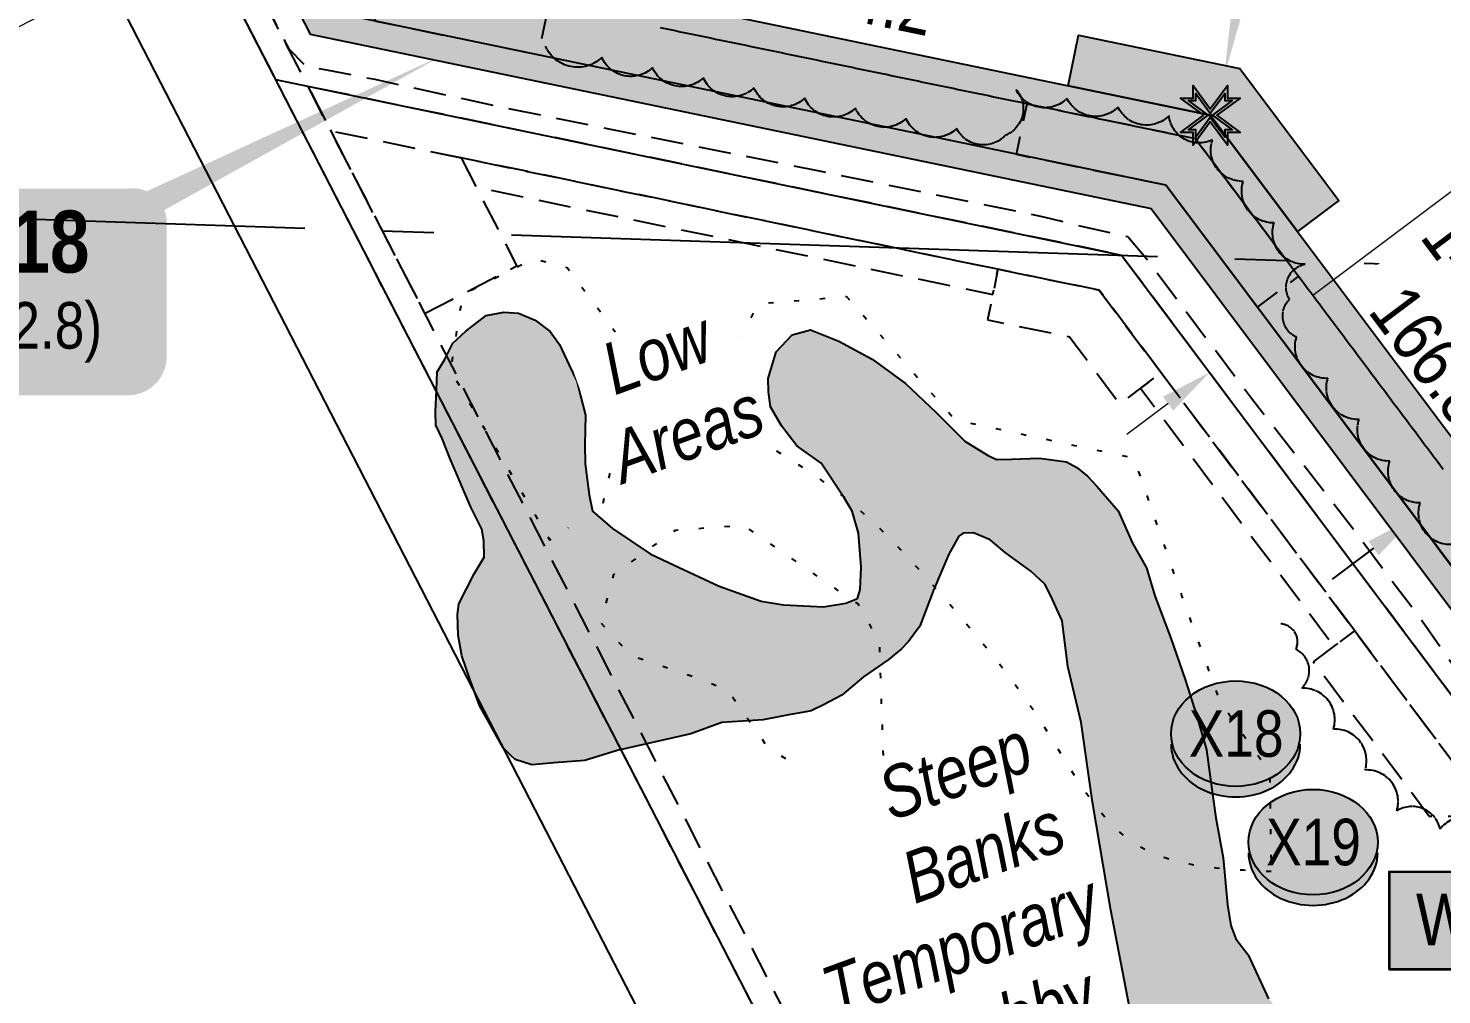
# Model space of a CAD drawing. Extents: x 347027 to 353466, y 6157949 to 6165050.
# Drawn here: x 349305.3 to 349578.7, y 6160710.9 to 6160897.9 of the extents above; entities that cross this region are included whole.
import ezdxf
from ezdxf.enums import TextEntityAlignment as Align

# ---------------------------------------------------------------- set-up
doc = ezdxf.new("R2010")
doc.units = 0
doc.header["$LTSCALE"] = 5
doc.header["$PDSIZE"] = 20
for name, pattern in [('0', [1, 1, 0]), ('foc-QUARTERLINE', [33, 25, -3, 2, -3]), ('foc-TOPO', [1, 0.2, -0.8]), ('HIDDEN2', [1.875, 1.25, -0.625]), ('PHANTOM', [25, 12.5, -2.5, 2.5, -2.5, 2.5, -2.5]), ('UG_PIPE', [1.875, 1.25, -0.625])]:
    doc.linetypes.add(name, pattern=pattern)
doc.layers.get('Defpoints').update_dxf_attribs({"color": 9})
for name, color, linetype in [('AS-PIPE-UG', 44, 'UG_PIPE'), ('C-RW', 13, 'Continuous'), ('F-RW', 190, 'Continuous'), ('L-BD', 7, 'Continuous'), ('L-MON', 1, 'Continuous'), ('L-QSEC', 8, 'foc-QUARTERLINE'), ('P-CROSSINGS', 250, 'Continuous'), ('P-PROPOSED', 10, 'Continuous'), ('P-PROPOSED-H', 21, 'Continuous'), ('P-TEMP-BLOCKS', 250, 'Continuous'), ('P-TEMP-H', 41, 'Continuous'), ('P-TEMP_WORKSPACE', 46, 'Continuous'), ('P-TXT', 4, 'Continuous'), ('P-WORKAREA', 113, 'Continuous'), ('P-WORKAREA-H', 111, 'Continuous'), ('T-BUSH', 110, '0'), ('T-EXISTING TFA', 220, 'HIDDEN2'), ('T-LOW-AREA', 48, 'foc-TOPO'), ('WETLAND', 143, 'Continuous'), ('WETLAND - SWAMP - H', 8, 'PHANTOM'), ('WETLAND-T', 146, 'Continuous')]:
    doc.layers.add(name, color=color, linetype=linetype)
for name, color, linetype, lineweight in [('C-RW-T', 13, 'Continuous', 9), ('F-RW-T', 190, 'Continuous', 9), ('T-TEXT', 48, 'Continuous', 18)]:
    doc.layers.add(name, color=color, linetype=linetype, lineweight=lineweight)
doc.styles.add('80', font='ARIALN.TTF', dxfattribs={"height": 10})
doc.styles.add('80CG', font='ARIALN.TTF', dxfattribs={"height": 10})
doc.styles.add('80L', font='ARIALN.TTF', dxfattribs={"height": 10})
doc.styles.add('BOLD', font='ARIALNB.TTF')
doc.styles.add('Crossing', font='ARIALN.TTF', dxfattribs={"height": 10})
doc.dimstyles.new('Compass 5 000', dxfattribs={"dimscale": 5, "dimtxt": 9, "dimasz": 2, "dimexe": 0.2, "dimexo": 0.0625, "dimgap": 0.5, "dimtad": 0, "dimtih": 1, "dimtoh": 1, "dimzin": 0, "dimdsep": 46, "dimtxsty": '80CG', "dimcen": 0.1, "dimse1": 1, "dimse2": 1, "dimclrd": 256, "dimclrt": 256, "dimaunit": 1, "dimadec": 4, "dimazin": 0, "dimtfac": 0.06, "dimtofl": 0, "dimtmove": 0, "dimatfit": 1, "dimfxl": 0.2, "dimtolj": 1, "dimtzin": 0, "dimlwd": -1, "dimarcsym": 0})

# ---------------------------------------------------------------- blocks, each defined once
blk = doc.blocks.new('*D124')
at = {"layer": 'C-RW-T', "transparency": 16777216}
for p, q in [((349553.77, 6160846.24), (349617.85, 6160894.3)), ((349617.85, 6160894.3), (349627.85, 6160894.3)), ((349525.78, 6160825.25), (349517.78, 6160819.25))]:
    blk.add_line(p, q, dxfattribs=at)
for points in [[(349552.77, 6160847.58), (349554.77, 6160844.91), (349545.77, 6160840.24)], [(349524.78, 6160826.58), (349526.78, 6160823.91), (349533.78, 6160831.25)]]:
    blk.add_solid(points, dxfattribs=at)
at = {"layer": 'Defpoints', "color": 0, "transparency": 16777216}
for p in [(349545.77, 6160840.24), (349554.44, 6160828.7), (349542.44, 6160819.7)]:
    blk.add_point(p, dxfattribs=at)
at = {"layer": 'C-RW-T', "transparency": 16777216, "insert": (349666.94, 6160894.3), "char_height": 10, "attachment_point": 5, "style": '80CG', "bg_fill": 3, "box_fill_scale": 1.1, "bg_fill_color": 256, "bg_fill_true_color": 13158600, "bg_fill_transparency": 0}
blk.add_mtext('\\A1;CSV\\P15.00 P/L R/W\\PPLA 231119', dxfattribs=at)
blk = doc.blocks.new('*D84')
at = {"layer": 'Defpoints', "color": 0, "transparency": 16777216}
for p in [(349334.01, 6160924.99), (349316.24, 6160915.83), (349338.53, 6160916.22)]:
    blk.add_point(p, dxfattribs=at)
at = {"layer": 'F-RW-T', "transparency": 16777216}
for p, q in [((349347.42, 6160920.8), (349356.31, 6160925.38)), ((349311.87, 6160902.48), (349295.63, 6160894.11)), ((349295.63, 6160894.11), (349285.63, 6160894.11))]:
    blk.add_line(p, q, dxfattribs=at)
for points in [[(349346.66, 6160922.28), (349348.19, 6160919.31), (349338.53, 6160916.22)], [(349311.11, 6160903.96), (349312.63, 6160901), (349320.76, 6160907.06)]]:
    blk.add_solid(points, dxfattribs=at)
at = {"layer": 'F-RW-T', "transparency": 16777216, "insert": (349246.09, 6160894.11), "char_height": 10, "attachment_point": 5, "style": '80CG'}
blk.add_mtext('\\A1;Pembina\\P20.00 P/L R/W\\PPLA 200680', dxfattribs=at)
blk = doc.blocks.new('TEMP')
h = blk.add_hatch(color=255)
h.dxf.hatch_style = 1
h.paths.add_polyline_path([(-1.152, -0.666), (-0.666, -0.666), (-0.666, -1.152), (0, -0.251), (0.666, -1.152), (0.666, -0.666), (1.152, -0.666), (0.251, 0), (1.152, 0.666), (0.666, 0.666), (0.666, 1.152), (0, 0.251), (-0.666, 1.152), (-0.666, 0.666), (-1.152, 0.666), (-0.251, 0)])
h = blk.add_hatch(color=1)
h.dxf.hatch_style = 1
h.paths.add_polyline_path([(-0.061, 0), (0.566, -0.849), (0.566, -0.357), (0, 0.061), (-0.849, -0.566), (-0.357, -0.566), (0.061, 0), (-0.566, 0.849), (-0.566, 0.357), (0, -0.061), (0.849, 0.566), (0.357, 0.566)])
at = {"color": 1}
for p, q in [((-0.083, 0), (0.083, 0)), ((0, 0.083), (0, -0.083))]:
    blk.add_line(p, q, dxfattribs=at)
at = {"color": 255, "flags": 128}
blk.add_lwpolyline([(-0.251, 0), (-1.152, 0.666), (-0.666, 0.666), (-0.666, 1.152), (0, 0.251), (0.666, 1.152), (0.666, 0.666), (1.152, 0.666), (0.251, 0), (1.152, -0.666), (0.666, -0.666), (0.666, -1.152), (0, -0.251), (-0.666, -1.152), (-0.666, -0.666), (-1.152, -0.666)], close=True, dxfattribs=at)
at = {"color": 1, "flags": 128}
blk.add_lwpolyline([(-0.083, 0), (-0.849, 0.566), (-0.566, 0.566), (-0.566, 0.849), (0, 0.083), (0.566, 0.849), (0.566, 0.566), (0.849, 0.566), (0.083, 0), (0.849, -0.566), (0.566, -0.566), (0.566, -0.849), (0, -0.083), (-0.566, -0.849), (-0.566, -0.566), (-0.849, -0.566)], close=True, dxfattribs=at)
blk = doc.blocks.new('*U181')
h = blk.add_hatch(color=191)
edge = h.paths.add_edge_path()
edge.add_line((-24, -20), (24, -20))
edge.add_arc((24, -14), 6, 270, 360)
edge.add_line((30, -14), (30, 12.5))
edge.add_arc((24, 12.5), 6, 0, 90)
edge.add_line((24, 18.5), (-24, 18.5))
edge.add_arc((-24, 12.5), 6, 90, 180)
edge.add_line((-30, 12.5), (-30, -14))
edge.add_arc((-24, -14), 6, 180, 270)
at = {"color": 250, "flags": 128}
blk.add_lwpolyline([(-24, -20, 3, 3, 0), (24, -20, 3, 3, 0.414214), (30, -14, 3, 3, 0), (30, 12.5, 3, 0, 0.414214), (24, 18.5, 0, 0, 0), (-24, 18.5, 0, 0, 0.414214), (-30, 12.5, 0, 0, 0), (-30, -14, 0, 3, 0.414214)], format="xyseb", close=True, dxfattribs=at)
at = {"flags": 128}
blk.add_lwpolyline([(-8.66, -44.24, 0, 7.5, 0), (0, 0, 0, 0, 0)], format="xyseb", dxfattribs=at)
at = {"color": 250}
for tag, p, height, style in [('TEMP_AREA_W1_001', (-9.21, 2.24), 12, 'BOLD'), ('ENTER_TEXT_001', (-30.66, -12.47), 9, '80')]:
    blk.add_attdef(tag, p, '', height=height, dxfattribs=dict(at, style=style))
blk = doc.blocks.new('*U206')
h = blk.add_hatch(color=111)
edge = h.paths.add_edge_path()
edge.add_line((-26.5, -20), (26.5, -20))
edge.add_arc((26.5, -14), 6, 270, 360)
edge.add_line((32.5, -14), (32.5, 12.5))
edge.add_arc((26.5, 12.5), 6, 0, 90)
edge.add_line((26.5, 18.5), (-26.5, 18.5))
edge.add_arc((-26.5, 12.5), 6, 90, 180)
edge.add_line((-32.5, 12.5), (-32.5, -14))
edge.add_arc((-26.5, -14), 6, 180, 270)
at = {"flags": 128}
blk.add_lwpolyline([(87.64, 44.41, 0, 7.5, 0), (0, 0, 0, 0, 0)], format="xyseb", dxfattribs=at)
at = {"color": 250, "flags": 128}
blk.add_lwpolyline([(-26.5, -20, 3, 3, 0), (26.5, -20, 3, 3, 0.414214), (32.5, -14, 3, 3, 0), (32.5, 12.5, 3, 0, 0.414214), (26.5, 18.5, 0, 0, 0), (-26.5, 18.5, 0, 0, 0.414214), (-32.5, 12.5, 0, 0, 0), (-32.5, -14, 0, 3, 0.414214)], format="xyseb", close=True, dxfattribs=at)
at = {"color": 250}
for tag, p, height, style in [('TEMP_AREA_W1_001', (-9.21, 2.24), 12, 'BOLD'), ('ENTER_TEXT_001', (-30.66, -12.47), 9, '80')]:
    blk.add_attdef(tag, p, '', height=height, dxfattribs=dict(at, style=style))
blk = doc.blocks.new('Temporary Area')
h = blk.add_hatch(color=191)
h.dxf.hatch_style = 1
h.paths.add_polyline_path([(-16.83, -9.44), (16.33, -9.44), (16.33, 9.05), (-16.83, 9.05)])
at = {"color": 250}
for points in [[(-17.03, -9.64), (16.53, -9.64), (16.53, 9.25), (-17.03, 9.25)], [(-16.93, -9.54), (16.43, -9.54), (16.43, 9.15), (-16.93, 9.15)]]:
    blk.add_lwpolyline(points, close=True, dxfattribs=at)
at = {"color": 250, "style": '80L'}
blk.add_attdef('TEMPORARY', text='', height=9, dxfattribs=at).set_placement((0, -0.15), align=Align.MIDDLE_CENTER)
blk = doc.blocks.new('xing2')
h = blk.add_hatch(color=50)
h.dxf.hatch_style = 1
edge = h.paths.add_edge_path()
edge.add_ellipse((0, 0), major_axis=(-12.5, 0), ratio=0.816297, start_angle=0, end_angle=360)
h = blk.add_hatch(color=250)
h.dxf.hatch_style = 1
edge = h.paths.add_edge_path()
edge.add_ellipse((0, -2.05), major_axis=(-12.5, 0), ratio=0.816297, start_angle=0, end_angle=180)
edge.add_line((12.5, -2.05), (12.5, 0))
edge.add_ellipse((0, 0), major_axis=(-12.5, 0), ratio=0.816297, start_angle=0, end_angle=180, ccw=False)
edge.add_line((-12.5, 0), (-12.5, -2.05))
at = {"color": 250}
blk.add_ellipse((0, 0), major_axis=(-12.5, 0), ratio=0.816297, dxfattribs=at)
blk.add_ellipse((0, -2.05), major_axis=(-12.5, 0), ratio=0.816297, start_param=0, end_param=3.141593, dxfattribs=at)
at = {"color": 250, "style": 'Crossing'}
blk.add_attdef('CROSSING', text='', height=9, dxfattribs=at).set_placement((0.09, 0.02), align=Align.MIDDLE_CENTER)
at = {"color": 250, "style": 'Crossing', "flags": 1}
for tag, p in [('OWNER', (0.09, -12.49)), ('DESCRIPTION', (0.09, -25.77)), ('LOCATION', (0.09, -39.3)), ('DWG_REF', (0.09, -52.84))]:
    blk.add_attdef(tag, text='', height=9, dxfattribs=at).set_placement(p, align=Align.MIDDLE_CENTER)
blk = doc.blocks.new('*D239')
at = {"layer": 'Defpoints', "color": 0, "transparency": 16777216}
for p in [(349585.49, 6160812.23), (349590.32, 6160805.79), (349578.34, 6160796.82)]:
    blk.add_point(p, dxfattribs=at)
at = {"layer": 'P-TXT', "transparency": 16777216}
for p, q in [((349593.49, 6160818.23), (349601.49, 6160824.22)), ((349601.49, 6160824.22), (349611.49, 6160824.22)), ((349565.51, 6160797.26), (349557.51, 6160791.27))]:
    blk.add_line(p, q, dxfattribs=at)
for points in [[(349592.49, 6160819.56), (349594.49, 6160816.89), (349585.49, 6160812.23)], [(349564.51, 6160798.6), (349566.51, 6160795.93), (349573.52, 6160803.26)]]:
    blk.add_solid(points, dxfattribs=at)
at = {"layer": 'P-TXT', "transparency": 16777216, "insert": (349624.25, 6160824.22), "char_height": 10, "attachment_point": 5, "style": '80CG'}
blk.add_mtext('\\A1;15.0', dxfattribs=at)

msp = doc.modelspace()

# ---------------------------------------------------------------- hatches: boundary and pattern name
at = {"layer": 'P-PROPOSED-H'}
h = msp.add_hatch(color=256, dxfattribs=at)
h.dxf.hatch_style = 1
h.paths.add_polyline_path([(349071.588, 6164537.694), (349086.575, 6164537.171), (349067.314, 6163985.307), (349085.005, 6163919), (349074.357, 6163607.538), (349069.582, 6163389.634), (349063.657, 6163274.078), (349041.711, 6163211.971), (349031.091, 6162819.545), (349019.053, 6162769.819), (349000.85, 6162239.091), (348984.963, 6162181.488), (349042.785, 6162018.632), (349032.946, 6161574.903), (349373.228, 6160914.377), (349533.941, 6160881.02), (349622.67, 6160762.612), (349747.609, 6160761.905), (349747.777, 6160766.903), (350146.773, 6160764.643), (350196.848, 6160654.939), (350246.79, 6160654.571), (350406.69, 6160304.187), (350602.109, 6159876.003), (350612.691, 6159864.849), (350870.169, 6159300.714), (351063.137, 6158877.92), (351095.812, 6158809.66), (351136.641, 6158724.366), (351202.148, 6158592.506), (351209.757, 6158577.19), (351214.263, 6158567.999), (351285.68, 6158421.816), (351300.183, 6158379.243), (351284.161, 6158379.77), (351271.791, 6158416.084), (351212.911, 6158501.531), (351199.18, 6158531.605), (351197.229, 6158568.702), (351081.021, 6158802.618), (350856.526, 6159294.487), (350600.089, 6159856.344), (350589.506, 6159867.498), (350393.255, 6160298.066), (350237.261, 6160639.645), (350187.153, 6160640.014), (350137.389, 6160749.7), (349762.275, 6160751.824), (349762.107, 6160746.826), (349615.136, 6160747.659), (349525.341, 6160867.49), (349363.174, 6160901.148), (349017.87, 6161571.424), (349027.731, 6162016.21), (348969.25, 6162180.921), (348985.923, 6162241.373), (349004.119, 6162771.861), (349016.143, 6162821.534), (349026.784, 6163214.739), (349048.792, 6163277.021), (349054.595, 6163390.182), (349059.366, 6163607.958), (349069.942, 6163917.287), (349052.25, 6163983.598), (349071.588, 6164537.694), (349086.575, 6164537.171)])
at = {"layer": 'P-TEMP-H'}
h = msp.add_hatch(color=256, dxfattribs=at)
h.dxf.hatch_style = 1
h.paths.add_polyline_path([(349550.79, 6160858.538), (349533.941, 6160881.02), (349506.422, 6160886.732), (349508.453, 6160896.521), (349539.674, 6160890.041), (349558.79, 6160864.533)])
at = {"layer": 'P-WORKAREA-H'}
h = msp.add_hatch(color=256, dxfattribs=at)
h.dxf.hatch_style = 1
h.paths.add_polyline_path([(349292.223, 6161027.958), (349359.823, 6160896.738), (349522.471, 6160862.98), (349597.577, 6160762.754), (349603.85, 6160762.719), (349525.337, 6160867.49), (349363.174, 6160901.148), (349296.259, 6161031.039)])
at = {"layer": 'WETLAND - SWAMP - H', "transparency": 33554483}
h = msp.add_hatch(color=256, dxfattribs=at)
h.dxf.hatch_style = 1
h.paths.add_polyline_path([(349456.605, 6160839.486), (349462.116, 6160837.35), (349468.527, 6160833.807), (349474.972, 6160829.117), (349480.869, 6160823.551), (349486.479, 6160817.977), (349490.86, 6160815.235), (349492.604, 6160814.425), (349495.469, 6160814.508), (349500.914, 6160814.665), (349506.097, 6160813.954), (349508.136, 6160812.865), (349510.191, 6160811.204), (349511.969, 6160809.247), (349516.121, 6160804.492), (349518.882, 6160798.262), (349521.601, 6160793.464), (349523.191, 6160788.061), (349526.296, 6160779.833), (349529.107, 6160771.884), (349531.319, 6160764.778), (349533.229, 6160758.237), (349533.967, 6160752.522), (349535.041, 6160745.096), (349536.411, 6160737.392), (349537.248, 6160728.239), (349537.937, 6160724.243), (349538.871, 6160721.689), (349541.254, 6160718.603), (349545.228, 6160710.114), (349547.308, 6160707.592), (349555.579, 6160699.227), (349562.967, 6160691.696), (349565.628, 6160688.905), (349566.546, 6160686.924), (349566.571, 6160686.064), (349566.35, 6160683.763), (349565.548, 6160681.733), (349564.206, 6160678.539), (349561.759, 6160673.88), (349560.081, 6160672.398), (349558.092, 6160671.767), (349556.103, 6160671.136), (349551.485, 6160672.15), (349545.122, 6160673.974), (349540.193, 6160675.839), (349536.975, 6160678.041), (349534.608, 6160680.554), (349528.138, 6160686.103), (349523.961, 6160691.719), (349522.134, 6160695.395), (349519.677, 6160701.06), (349518.652, 6160706.766), (349514.61, 6160727.586), (349511.149, 6160748.136), (349508.984, 6160763.56), (349506.377, 6160774.383), (349505.262, 6160783.242), (349503.115, 6160788.056), (349501.903, 6160790.315), (349499.25, 6160792.82), (349494.271, 6160796.405), (349491.331, 6160798.901), (349488.137, 6160800.243), (349486.131, 6160800.185), (349485.288, 6160799.587), (349483.381, 6160796.091), (349480.427, 6160789.122), (349477.76, 6160782.162), (349475.55, 6160779.231), (349474.159, 6160777.757), (349471.638, 6160775.676), (349466.857, 6160772.384), (349462.658, 6160768.821), (349459.268, 6160767.002), (349456.722, 6160765.782), (349455.011, 6160765.446), (349452.727, 6160765.093), (349447.451, 6160764.081), (349439.435, 6160763.563), (349433.475, 6160761.383), (349419.23, 6160758.104), (349412.975, 6160756.203), (349406.966, 6160755.743), (349402.675, 6160755.333), (349399.49, 6160756.388), (349398.606, 6160757.223), (349397.132, 6160758.614), (349392.594, 6160766.801), (349390.725, 6160771.909), (349389.16, 6160776.453), (349388.472, 6160780.448), (349388.356, 6160784.46), (349388.585, 6160786.474), (349391.572, 6160792.296), (349393.487, 6160795.506), (349393.396, 6160798.659), (349393.043, 6160800.943), (349390.913, 6160805.183), (349386.915, 6160814.532), (349385.367, 6160818.503), (349384.146, 6160821.049), (349384.072, 6160823.628), (349384.235, 6160827.935), (349384.422, 6160831.382), (349385.789, 6160833.716), (349387.417, 6160836.917), (349389.93, 6160839.284), (349393.859, 6160842.265), (349397.281, 6160842.938), (349400.155, 6160842.734), (349403.349, 6160841.392), (349406.281, 6160839.182), (349408.074, 6160836.652), (349409.909, 6160832.69), (349411.433, 6160829.579), (349412.089, 6160826.73), (349413.056, 6160823.03), (349412.935, 6160817.29), (349413.042, 6160813.565), (349413.789, 6160807.564), (349414.453, 6160804.428), (349418.277, 6160801.097), (349425.59, 6160796.145), (349430.241, 6160793.985), (349438.962, 6160789.934), (349447.076, 6160787.014), (349451.399, 6160786.278), (349459.153, 6160785.928), (349463.435, 6160786.625), (349465.703, 6160787.551), (349466.226, 6160789.287), (349466.389, 6160793.593), (349465.912, 6160800.176), (349464.642, 6160804.441), (349463.135, 6160806.979), (349458.638, 6160813.732), (349453.954, 6160817.039), (349450.973, 6160820.968), (349448.859, 6160824.636), (349448.49, 6160827.493), (349448.416, 6160830.072), (349449.986, 6160835.28), (349453.048, 6160838.523)])

# ---------------------------------------------------------------- linework, layer by layer
at = {"layer": 'AS-PIPE-UG', "flags": 128}
msp.add_lwpolyline([(350606.233, 6159822.139), (350581.856, 6159876.103), (350566.294, 6159911.063), (350525.485, 6160000.319), (350489.242, 6160081.675), (350451.621, 6160162.819), (350393.162, 6160290.907), (350342.291, 6160403.923), (350307.912, 6160478.514), (350271.854, 6160556.687), (350225.734, 6160657.228), (350183.694, 6160750.235), (350178.989, 6160760.653), (350176.652, 6160765.131), (350174.165, 6160767.084), (350169.149, 6160767.253), (350159.026, 6160766.921), (350131.252, 6160766.156), (350038.434, 6160766.884), (349962.199, 6160767.153), (349911.572, 6160767.319), (349821.111, 6160768.301), (349768.205, 6160768.17), (349704.173, 6160766.324), (349645.277, 6160766.557), (349615.536, 6160766.894), (349602.678, 6160766.995), (349595.354, 6160767.123), (349591.057, 6160767.235), (349585.535, 6160768.048), (349582.122, 6160772.777), (349574.905, 6160783.175), (349560.098, 6160802.908), (349541.923, 6160826.232), (349527.078, 6160845.883), (349522.007, 6160852.699), (349517.984, 6160857.478), (349509.628, 6160859.383), (349501.753, 6160861.328), (349458.035, 6160870.269), (349397.689, 6160882.358), (349372.382, 6160887.911), (349363.03, 6160889.734), (349359.052, 6160890.461), (349355.841, 6160893.738), (349350.972, 6160902.952), (349326.169, 6160951.045), (349297.167, 6161008.625), (349263.323, 6161077.612), (349237.273, 6161132.678), (349206.647, 6161191.52), (349124.944, 6161351.368), (349033.772, 6161527.891), (349019.97, 6161555.459), (349012.16, 6161570.787), (349010.934, 6161579.501), (349012.873, 6161640.399), (349016.169, 6161754.347), (349018.203, 6161852.355), (349019.66, 6161927.098), (349021.134, 6162005.991), (349020.773, 6162015.835), (349016.857, 6162029.396), (348976.215, 6162143.455), (348970.748, 6162158.469), (348968.334, 6162166.274), (348964.911, 6162175.797), (348964.201, 6162182.671), (348966.936, 6162196.511), (348979.042, 6162236.427), (348979.873, 6162248.389), (348980.402, 6162266.585), (348981.091, 6162296.204), (348982.412, 6162332.921), (348996.658, 6162748.658), (348994.563, 6162773.577), (348996.214, 6162780.969), (348998.701, 6162789.867), (349000.157, 6162796.317), (349009.301, 6162832.048), (349010.858, 6162838.707), (349012.97, 6162849.73), (349016.052, 6162901.998), (349018.784, 6163063.771), (349022.035, 6163145.951), (349025.679, 6163219.387), (349026.925, 6163230.185), (349029.068, 6163235.561), (349033.709, 6163247.646), (349038.683, 6163261.26), (349043.091, 6163274.224), (349044.189, 6163284.381), (349045.101, 6163310.608), (349048.614, 6163392.995), (349052.321, 6163534.578), (349055.417, 6163647.465), (349059.034, 6163750.988), (349061.617, 6163816.331), (349060.481, 6163826.642), (349058.231, 6163843.244), (349056.507, 6163864.63), (349059.206, 6163928.427), (349055.245, 6163953.174), (349047.717, 6163973.031), (349047.366, 6163984.451), (349047.801, 6164003.503), (349048.981, 6164029.197), (349049.861, 6164060.916), (349053.619, 6164118.51), (349056.581, 6164219.829), (349059.451, 6164307.086), (349063.279, 6164397.644), (349064.376, 6164460.371), (349063.394, 6164486.11)], dxfattribs=at)
at = {"layer": 'C-RW', "flags": 128}
for points in [[(348989.183, 6162773.904), (348970.996, 6162243.655), (348953.538, 6162180.355), (349012.678, 6162013.788), (349002.792, 6161567.945), (349353.12, 6160887.919), (349516.744, 6160853.958), (349585.092, 6160762.825), (349747.609, 6160761.905), (349747.777, 6160766.903), (350163.319, 6160764.55)], [(350175.686, 6160774.477), (349592.622, 6160777.779), (349525.341, 6160867.49), (349363.174, 6160901.148), (349017.87, 6161571.424), (349027.731, 6162016.21), (348969.25, 6162180.921), (348985.923, 6162241.373), (349004.119, 6162771.861)]]:
    msp.add_lwpolyline(points, dxfattribs=at)
at = {"layer": 'F-RW'}
for points in [[(349089.721, 6161399.182), (349270.394, 6161048.471), (349274.84, 6161039.844), (349277.36, 6161034.952), (349284.144, 6161021.784), (349368.087, 6160858.858), (349449.294, 6160701.235), (349690.769, 6160309.407), (349717.773, 6160265.591), (349710.525, 6160042.399), (349709.058, 6159997.205), (349707.263, 6159957.507)], [(349687.26, 6159957.787), (349689.078, 6159997.995), (349690.541, 6160043.061), (349697.591, 6160260.218), (349689.537, 6160273.286), (349431.873, 6160691.39), (349345.205, 6160859.615), (349268.002, 6161009.46), (349261.219, 6161022.626), (349258.697, 6161027.52), (349254.254, 6161036.145), (349075.734, 6161382.671)]]:
    msp.add_lwpolyline(points, dxfattribs=at)
at = {"layer": 'L-QSEC'}
msp.add_line((348904.034, 6160874.23), (350514.213, 6160820.957), dxfattribs=at)
at = {"layer": 'P-PROPOSED', "flags": 128}
for points in [[(350137.389, 6160749.7), (349762.275, 6160751.824), (349762.107, 6160746.826), (349615.136, 6160747.659), (349525.341, 6160867.49), (349363.174, 6160901.148), (349017.87, 6161571.424), (349027.731, 6162016.21), (348969.25, 6162180.921), (348985.923, 6162241.373), (349004.119, 6162771.861)], [(349019.053, 6162769.819), (349000.85, 6162239.091), (348984.963, 6162181.488), (349042.785, 6162018.632), (349032.946, 6161574.903), (349373.228, 6160914.377), (349533.941, 6160881.02), (349622.67, 6160762.612), (349747.609, 6160761.905), (349747.777, 6160766.903), (350146.773, 6160764.643)]]:
    msp.add_lwpolyline(points, dxfattribs=at)
at = {"layer": 'P-TEMP_WORKSPACE', "flags": 128}
msp.add_lwpolyline([(349550.79, 6160858.538), (349533.941, 6160881.02), (349506.422, 6160886.732), (349508.453, 6160896.521), (349539.674, 6160890.041), (349558.79, 6160864.533)], close=True, dxfattribs=at)
at = {"layer": 'P-WORKAREA', "flags": 128}
msp.add_lwpolyline([(349292.223, 6161027.958), (349359.823, 6160896.738), (349522.471, 6160862.98), (349597.577, 6160762.754), (349603.85, 6160762.719), (349525.337, 6160867.49), (349363.174, 6160901.148), (349296.259, 6161031.039)], close=True, dxfattribs=at)
at = {"layer": 'T-BUSH', "flags": 128}
for points in [[(349632.561, 6160780.499, -0.5205671), (349622.562, 6160780.386, -0.5205671), (349617.734, 6160785.806, -0.5205671), (349613.042, 6160791.173, -0.5205671), (349603.057, 6160790.62, -0.5205671), (349595.39, 6160795.082, -0.5205671), (349589.144, 6160802.143, -0.5205671), (349580.458, 6160797.965, -0.5205671), (349574.554, 6160806.035, -0.5205671), (349568.649, 6160814.106, -0.5205671), (349562.74, 6160822.173, -0.5205671), (349556.682, 6160830.129, -0.5205671), (349550.623, 6160838.085, -0.5205671), (349549.237, 6160845.419, -0.5205671), (349552.262, 6160852.193, -0.5205671), (349546.292, 6160860.215, -0.5205671), (349540.323, 6160868.238, -0.5205671), (349534.353, 6160876.261, -0.5205671), (349525.952, 6160880.926, -0.5205671), (349516.095, 6160882.61, -0.5205671), (349506.238, 6160884.295, -0.5205671), (349496.381, 6160885.979, -0.5205671), (349494.24, 6160877.115, -0.5205671), (349484.89, 6160878.44, -0.5205671), (349475.085, 6160880.405, -0.5205671), (349465.28, 6160882.371, -0.5205671), (349455.475, 6160884.336, -0.5205671), (349445.67, 6160886.302, -0.5205671), (349435.865, 6160888.267, -0.5205671), (349426.06, 6160890.232, -0.5205671), (349416.255, 6160892.198, -0.5205671), (349405.343, 6160894.385, -0.5205671)], [(349718.784, 6160712.232, 0.5205671), (349719.1, 6160722.227, 0.5205671), (349716.939, 6160729.846, 0.5205671), (349706.94, 6160729.949, 0.5205671), (349696.94, 6160730.051, 0.5205671), (349686.941, 6160730.154, 0.5205671), (349677.135, 6160730.442, 0.5205671), (349677.464, 6160740.436, 0.5205671), (349677.794, 6160750.431, 0.5205671), (349669.804, 6160752.184, 0.5205671), (349659.806, 6160751.95, 0.5205671), (349649.809, 6160751.715, 0.5205671), (349639.812, 6160751.481, 0.5205671), (349629.815, 6160751.246, 0.5205671), (349619.817, 6160751.012, 0.5205671), (349614.187, 6160746.01, 0.5205671), (349608.363, 6160741.581, 0.5205671), (349598.373, 6160742.023, 0.5205671), (349588.383, 6160742.465, 0.5205671), (349578.392, 6160742.906, 0.5205671), (349570.009, 6160746.451, 0.5205671), (349563.883, 6160754.355, 0.5205671), (349557.757, 6160762.259, 0.5205671), (349551.631, 6160770.163, 0.5205671), (349550.502, 6160777.719, 0.5205671), (349547.57, 6160782.639, 0.5205671)]]:
    msp.add_lwpolyline(points, format="xyb", dxfattribs=at)
at = {"layer": 'T-EXISTING TFA', "flags": 128}
for points in [[(349717.773, 6160265.591), (349718.067, 6160274.642), (349453.65, 6160703.694), (349288.178, 6161024.869), (349284.144, 6161021.784), (349449.294, 6160701.235)], [(349372.619, 6160899.187), (349360.867, 6160921.999), (349407.98, 6160912.334), (349403.944, 6160892.686)], [(349723.404, 6160754.544), (349723.656, 6160762.04), (349585.092, 6160762.825), (349516.744, 6160853.958), (349359.408, 6160886.613), (349363.826, 6160878.038), (349512.445, 6160847.192), (349581.327, 6160755.348)], [(349543.022, 6160843.913), (349525.341, 6160867.49), (349496.473, 6160873.42), (349498.485, 6160883.213), (349531.065, 6160876.52), (349551.02, 6160849.912)], [(349389.016, 6160872.81), (349399.833, 6160851.809), (349382.057, 6160842.653), (349363.826, 6160878.038)], [(349389.016, 6160872.81), (349391.956, 6160867.103), (349491.862, 6160846.359), (349492.859, 6160851.216)], [(349524.442, 6160831.196), (349512.445, 6160847.192), (349492.859, 6160851.216), (349490.848, 6160841.422), (349506.721, 6160838.162), (349516.444, 6160825.198)], [(349561.885, 6160781.271), (349524.442, 6160831.196), (349520.443, 6160828.197), (349557.886, 6160778.272)], [(349613.73, 6160755.165), (349613.674, 6160745.167), (349576.307, 6160745.379), (349553.887, 6160775.273), (349561.885, 6160781.271), (349581.327, 6160755.348)]]:
    msp.add_lwpolyline(points, close=True, dxfattribs=at)
at = {"layer": 'T-LOW-AREA', "flags": 128}
for points in [[(349416.497, 6160805.946), (349422.922, 6160833.622), (349409.528, 6160851.513), (349402.987, 6160853.227), (349389.275, 6160846.221), (349386.957, 6160831.638), (349406.168, 6160798.844), (349409.805, 6160801.264)], [(349436.172, 6160823.974), (349446.456, 6160844.543), (349463.574, 6160845.953), (349484.576, 6160822.084), (349519.126, 6160814.732), (349528.442, 6160787.912), (349535.718, 6160767.794), (349545.412, 6160753.933), (349545.72, 6160734.69)], [(349471.06, 6160747.141), (349469.95, 6160779.176), (349465.862, 6160786.413), (349443.702, 6160801.663), (349430.409, 6160800.707), (349418.469, 6160792.175), (349416.051, 6160782.8), (349421.937, 6160776.486), (349434.801, 6160772.118), (349440.591, 6160769.839), (349448.387, 6160758.648), (349452.508, 6160756.171)]]:
    msp.add_lwpolyline(points, dxfattribs=at)
at = {"layer": 'T-LOW-AREA'}
msp.add_spline([(349545.72, 6160734.69), (349519.453, 6160740.027), (349502.201, 6160762.111), (349482.235, 6160787.875), (349463.238, 6160807.053), (349442.109, 6160820.614), (349436.172, 6160823.974)], degree=3, dxfattribs=at)
at = {"layer": 'WETLAND'}
msp.add_lwpolyline([(349518.652, 6160706.766), (349514.61, 6160727.586), (349511.149, 6160748.136), (349508.984, 6160763.56), (349506.377, 6160774.383), (349505.262, 6160783.242), (349503.115, 6160788.056), (349501.903, 6160790.315), (349499.25, 6160792.82), (349494.271, 6160796.405), (349491.331, 6160798.901), (349488.137, 6160800.243), (349486.131, 6160800.185), (349485.288, 6160799.587), (349483.381, 6160796.091), (349480.427, 6160789.122), (349477.76, 6160782.162), (349475.55, 6160779.231), (349474.159, 6160777.757), (349471.638, 6160775.676), (349466.857, 6160772.384), (349462.658, 6160768.821), (349459.268, 6160767.002), (349456.722, 6160765.782), (349455.011, 6160765.446), (349452.727, 6160765.093), (349447.451, 6160764.081), (349439.435, 6160763.563), (349433.475, 6160761.383), (349419.23, 6160758.104), (349412.975, 6160756.203), (349406.966, 6160755.743), (349402.675, 6160755.333), (349399.49, 6160756.388), (349398.606, 6160757.223), (349397.132, 6160758.614), (349392.594, 6160766.801), (349390.725, 6160771.909), (349389.16, 6160776.453), (349388.472, 6160780.448), (349388.356, 6160784.46), (349388.585, 6160786.474), (349391.572, 6160792.296), (349393.487, 6160795.506), (349393.396, 6160798.659), (349393.043, 6160800.943), (349390.913, 6160805.183), (349386.915, 6160814.532), (349385.367, 6160818.503), (349384.146, 6160821.049), (349384.072, 6160823.628), (349384.235, 6160827.935), (349384.422, 6160831.382), (349385.789, 6160833.716), (349387.417, 6160836.917), (349389.93, 6160839.284), (349393.859, 6160842.265), (349397.281, 6160842.938), (349400.155, 6160842.734), (349403.349, 6160841.392), (349406.281, 6160839.182), (349408.074, 6160836.652), (349409.909, 6160832.69), (349411.433, 6160829.579), (349412.089, 6160826.73), (349413.056, 6160823.03), (349412.935, 6160817.29), (349413.042, 6160813.565), (349413.789, 6160807.564), (349414.453, 6160804.428), (349418.277, 6160801.097), (349425.59, 6160796.145), (349430.241, 6160793.985), (349438.962, 6160789.934), (349447.076, 6160787.014), (349451.399, 6160786.278), (349459.153, 6160785.928), (349463.435, 6160786.625), (349465.703, 6160787.551), (349466.226, 6160789.287), (349466.389, 6160793.593), (349465.912, 6160800.176), (349464.642, 6160804.441), (349463.135, 6160806.979), (349458.638, 6160813.732), (349453.954, 6160817.039), (349450.973, 6160820.968), (349448.859, 6160824.636), (349448.49, 6160827.493), (349448.416, 6160830.072), (349449.986, 6160835.28), (349453.048, 6160838.523), (349456.605, 6160839.486), (349456.605, 6160839.486), (349462.116, 6160837.35), (349468.527, 6160833.807), (349474.972, 6160829.117), (349480.869, 6160823.551), (349486.479, 6160817.977), (349490.86, 6160815.235), (349492.604, 6160814.425), (349495.469, 6160814.508), (349500.914, 6160814.665), (349506.097, 6160813.954), (349508.136, 6160812.865), (349510.191, 6160811.204), (349511.969, 6160809.247), (349516.121, 6160804.492), (349518.882, 6160798.262), (349521.601, 6160793.464), (349523.191, 6160788.061), (349526.296, 6160779.833), (349529.107, 6160771.884), (349531.319, 6160764.778), (349533.229, 6160758.237), (349533.967, 6160752.522), (349535.041, 6160745.096), (349536.411, 6160737.392), (349537.248, 6160728.239), (349537.937, 6160724.243), (349538.871, 6160721.689), (349541.254, 6160718.603), (349545.228, 6160710.114)], dxfattribs=at)

# ---------------------------------------------------------------- block references
at = {"layer": 'P-CROSSINGS', "xscale": 0.9994927142757499, "yscale": 0.9994927142757499, "zscale": 0.9994927142757499}
for p, values in [((349538.849, 6160761.383), {'CROSSING': 'X18'}), ((349553.821, 6160740.405), {'CROSSING': 'X19'})]:
    msp.add_blockref('xing2', p, dxfattribs=at).add_auto_attribs(values)
at = {"layer": 'P-TEMP-BLOCKS'}
for name, p, xscale, yscale, zscale, values in [('*U181', (349545.293, 6160932.806), 0.999755, 0.999755, 0.999755, {'TEMP_AREA_W1_001': 'W20', 'ENTER_TEXT_001': '(10.0x56.2)'}), ('*U206', (349298.095, 6160848.345), 0.99973765, 0.99973765, 0.99973765, {'TEMP_AREA_W1_001': 'W18', 'ENTER_TEXT_001': '(5.0x442.8)'})]:
    msp.add_blockref(name, p, dxfattribs=dict(at, xscale=xscale, yscale=yscale, zscale=zscale)).add_auto_attribs(values)
at = {"layer": 'P-TEMP-BLOCKS', "color": 2}
ref = msp.add_blockref('Temporary Area', (349585.502, 6160725.409), dxfattribs=dict(at, xscale=0.99973765, yscale=0.99973765, zscale=0.99973765))
ref.add_attrib('TEMPORARY', 'W23', dxfattribs={"layer": '0', "color": 250, "height": 9.9974, "style": '80L'}).set_placement((349585.502, 6160725.409), align=Align.MIDDLE_CENTER)

# ---------------------------------------------------------------- texts
at = {"layer": 'L-BD', "color": 6, "style": '80L'}
msp.add_text('164.2', height=9.9974, rotation=348.2746, dxfattribs=at).set_placement((349466.26, 6160904.102), align=Align.MIDDLE)
at = {"layer": 'WETLAND-T', "insert": (349457.531, 6160715.407), "char_height": 10, "attachment_point": 1, "rotation": 20, "style": '80L'}
msp.add_mtext_dynamic_manual_height_columns('\\pi0.41491;{\\fArial Narrow|b0|i1|c0|p34;Temporary \\P\\pi6.46539;Shrubby \\P\\pi9.17344;Swamp}', width=55.48194, gutter_width=50.012, heights=[0], dxfattribs=at)

# ---------------------------------------------------------------- dimensions: what is measured, and where the dimension line sits
at = {"layer": 'F-RW-T'}
dim = msp.add_linear_dim(base=(349338.535, 6160916.216), p1=(349316.241, 6160915.831), p2=(349334.015, 6160924.989), angle=27.25828, text='Pembina\\P20.00 P/L R/W\\PPLA 200680', dimstyle='Compass 5 000', dxfattribs=at)
dim.commit()
dim.dimension.update_dxf_attribs({"geometry": '*D84', "text_midpoint": (349246.086, 6160894.109), "dimtype": 161})

# ---------------------------------------------------------------- next in the draw order: texts
at = {"layer": 'L-BD', "color": 6, "insert": (349594.182, 6160847.575), "char_height": 9.99738, "width": 40.64088, "attachment_point": 2, "rotation": 306.8224, "style": '80L', "bg_fill": 3, "box_fill_scale": 1, "bg_fill_color": 256, "bg_fill_transparency": 0}
msp.add_mtext("143°10' 166.8", dxfattribs=at)
at = {"layer": 'T-TEXT', "char_height": 9.99755, "attachment_point": 1, "rotation": 20, "style": '80L', "bg_fill": 3, "box_fill_scale": 1.15, "bg_fill_color": 256, "bg_fill_true_color": 256, "bg_fill_transparency": 0}
for s, insert in [('\\pi4.37756;{\\fArial Narrow|b0|i1|c0|p34;Low\\P\\pi0.05734;Areas}', (349411.18, 6160834.698)), ('\\pi0.5654;{\\fArial Narrow|b0|i1|c0|p34;Steep \\P\\pi-0.6519;Banks}', (349468.259, 6160753.657))]:
    msp.add_mtext_dynamic_manual_height_columns(s, width=30.00503, gutter_width=50.012, heights=[0], dxfattribs=dict(at, insert=insert))

# ---------------------------------------------------------------- next in the draw order: dimensions: what is measured, and where the dimension line sits
at = {"layer": 'C-RW-T', "color": 2}
dim = msp.add_linear_dim(base=(349545.774, 6160840.245), p1=(349542.438, 6160819.698), p2=(349554.436, 6160828.696), angle=36.86925, text='CSV\\P15.00 P/L R/W\\PPLA 231119', dimstyle='Compass 5 000', override={"dimtfill": 1}, dxfattribs=at)
dim.commit()
dim.dimension.update_dxf_attribs({"geometry": '*D124', "text_midpoint": (349666.939, 6160894.303), "dimtype": 161})

# ---------------------------------------------------------------- next in the draw order: linework, layer by layer
at = {"layer": 'P-PROPOSED'}
msp.add_polyline3d([(349427.514, 6160898.002, 902.978), (349428.491, 6160897.799, 903.091), (349429.468, 6160897.596, 903.187), (349430.445, 6160897.393, 903.266), (349431.422, 6160897.191, 903.292), (349432.399, 6160896.988, 903.309), (349433.376, 6160896.785, 903.345), (349434.353, 6160896.582, 903.39), (349435.33, 6160896.379, 903.487), (349436.307, 6160896.177, 903.603), (349437.283, 6160895.974, 903.661), (349438.26, 6160895.771, 903.723), (349439.237, 6160895.568, 903.774), (349440.214, 6160895.366, 903.809), (349441.191, 6160895.163, 903.843), (349442.168, 6160894.96, 903.849), (349443.145, 6160894.757, 903.853), (349444.122, 6160894.555, 903.848), (349445.099, 6160894.352, 903.846), (349446.076, 6160894.149, 903.845), (349447.053, 6160893.946, 903.895), (349448.03, 6160893.744, 903.928), (349449.007, 6160893.541, 903.925), (349449.984, 6160893.338, 903.887), (349450.961, 6160893.135, 903.868), (349451.937, 6160892.932, 903.901), (349452.914, 6160892.73, 903.875), (349453.891, 6160892.527, 903.838), (349454.868, 6160892.324, 903.819), (349455.845, 6160892.121, 903.784), (349456.822, 6160891.919, 903.74), (349457.799, 6160891.716, 903.641), (349458.776, 6160891.513, 903.674), (349459.753, 6160891.31, 903.671), (349460.73, 6160891.108, 903.594), (349461.707, 6160890.905, 903.557), (349462.684, 6160890.702, 903.544), (349463.661, 6160890.499, 903.545), (349464.638, 6160890.297, 903.542), (349465.615, 6160890.094, 903.549), (349466.591, 6160889.891, 903.596), (349467.568, 6160889.688, 903.661), (349468.545, 6160889.485, 903.725), (349469.522, 6160889.283, 903.787), (349470.499, 6160889.08, 903.862), (349471.476, 6160888.877, 903.938), (349472.453, 6160888.674, 903.956), (349473.43, 6160888.472, 904), (349474.407, 6160888.269, 904.088), (349475.384, 6160888.066, 904.138), (349476.361, 6160887.863, 904.169), (349477.338, 6160887.661, 904.21), (349478.315, 6160887.458, 904.246), (349479.292, 6160887.255, 904.275), (349480.269, 6160887.052, 904.311), (349481.245, 6160886.85, 904.337), (349482.222, 6160886.647, 904.321), (349483.199, 6160886.444, 904.309), (349484.176, 6160886.241, 904.333), (349485.153, 6160886.038, 904.358), (349486.13, 6160885.836, 904.383), (349487.107, 6160885.633, 904.391), (349488.084, 6160885.43, 904.356), (349489.061, 6160885.227, 904.339), (349490.038, 6160885.025, 904.333), (349491.015, 6160884.822, 904.371), (349491.992, 6160884.619, 904.398), (349492.969, 6160884.416, 904.393), (349493.946, 6160884.214, 904.386), (349494.923, 6160884.011, 904.352), (349495.899, 6160883.808, 904.406), (349496.876, 6160883.605, 904.471), (349497.853, 6160883.403, 904.484), (349498.83, 6160883.2, 904.524), (349499.807, 6160882.997, 904.58), (349500.784, 6160882.794, 904.645), (349501.761, 6160882.591, 904.692), (349502.738, 6160882.389, 904.691), (349503.715, 6160882.186, 904.753), (349504.692, 6160881.983, 904.785), (349505.669, 6160881.78, 904.767), (349506.646, 6160881.578, 904.827), (349507.623, 6160881.375, 904.844), (349508.6, 6160881.172, 904.832), (349509.577, 6160880.969, 904.823), (349510.553, 6160880.767, 904.788), (349511.53, 6160880.564, 904.778), (349512.507, 6160880.361, 904.786), (349513.484, 6160880.158, 904.828), (349514.461, 6160879.956, 904.859), (349515.438, 6160879.753, 904.88), (349516.415, 6160879.55, 904.894), (349517.392, 6160879.347, 904.909), (349518.369, 6160879.144, 904.959), (349519.346, 6160878.942, 905.013), (349520.323, 6160878.739, 905.044), (349521.3, 6160878.536, 905.058), (349522.277, 6160878.333, 905.087), (349523.254, 6160878.131, 905.128), (349524.23, 6160877.928, 905.145), (349525.207, 6160877.725, 905.153), (349526.184, 6160877.522, 905.198), (349527.161, 6160877.32, 905.233), (349528.138, 6160877.117, 905.306), (349529.115, 6160876.914, 905.368), (349530.092, 6160876.711, 905.437), (349531.069, 6160876.509, 905.485), (349531.668, 6160875.709, 905.535), (349532.267, 6160874.91, 905.538), (349532.866, 6160874.11, 905.5), (349533.465, 6160873.311, 905.454), (349534.064, 6160872.512, 905.432), (349534.663, 6160871.712, 905.387), (349535.262, 6160870.913, 905.348), (349535.861, 6160870.114, 905.327), (349536.46, 6160869.314, 905.388), (349537.059, 6160868.515, 905.431), (349537.658, 6160867.715, 905.384), (349538.257, 6160866.916, 905.333), (349538.856, 6160866.117, 905.299), (349539.455, 6160865.317, 905.283), (349540.055, 6160864.518, 905.274), (349540.654, 6160863.719, 905.289), (349541.253, 6160862.919, 905.348), (349541.852, 6160862.12, 905.394), (349542.451, 6160861.32, 905.35), (349543.05, 6160860.521, 905.352), (349543.649, 6160859.722, 905.376), (349544.248, 6160858.922, 905.385), (349544.847, 6160858.123, 905.349), (349545.446, 6160857.324, 905.325), (349546.045, 6160856.524, 905.35), (349546.644, 6160855.725, 905.366), (349547.243, 6160854.925, 905.366), (349547.842, 6160854.126, 905.402), (349548.441, 6160853.327, 905.44), (349549.04, 6160852.527, 905.433), (349549.639, 6160851.728, 905.428), (349550.238, 6160850.928, 905.455), (349550.837, 6160850.129, 905.488), (349551.436, 6160849.33, 905.495), (349552.035, 6160848.53, 905.497), (349552.634, 6160847.731, 905.484), (349553.233, 6160846.932, 905.497), (349553.832, 6160846.132, 905.521), (349554.431, 6160845.333, 905.545), (349555.03, 6160844.533, 905.556), (349555.629, 6160843.734, 905.554), (349556.228, 6160842.935, 905.58), (349556.827, 6160842.135, 905.621), (349557.426, 6160841.336, 905.623), (349558.026, 6160840.537, 905.637), (349558.625, 6160839.737, 905.683), (349559.224, 6160838.938, 905.707), (349559.823, 6160838.138, 905.692), (349560.422, 6160837.339, 905.738), (349561.021, 6160836.54, 905.813), (349561.62, 6160835.74, 905.889), (349562.219, 6160834.941, 905.942), (349562.818, 6160834.142, 906.005), (349563.417, 6160833.342, 906.038), (349564.016, 6160832.543, 906.072), (349564.615, 6160831.743, 906.119), (349565.214, 6160830.944, 906.169), (349565.813, 6160830.145, 906.202), (349566.412, 6160829.345, 906.234), (349567.011, 6160828.546, 906.273), (349567.61, 6160827.747, 906.305), (349568.209, 6160826.947, 906.324), (349568.808, 6160826.148, 906.355), (349569.407, 6160825.348, 906.389), (349570.006, 6160824.549, 906.397), (349570.605, 6160823.75, 906.41), (349571.204, 6160822.95, 906.417), (349571.803, 6160822.151, 906.416), (349572.402, 6160821.352, 906.401), (349573.001, 6160820.552, 906.393), (349573.6, 6160819.753, 906.372), (349574.199, 6160818.953, 906.368), (349574.798, 6160818.154, 906.345), (349575.397, 6160817.355, 906.352), (349575.997, 6160816.555, 906.356), (349576.596, 6160815.756, 906.35), (349577.195, 6160814.957, 906.308), (349577.794, 6160814.157, 906.26), (349578.393, 6160813.358, 906.277), (349578.992, 6160812.558, 906.25)], dxfattribs=at)

# ---------------------------------------------------------------- next in the draw order: block references
at = {"layer": 'L-MON', "xscale": 4.998775000000008, "yscale": 4.998775000000008, "zscale": 4.998775000000008}
msp.add_blockref('TEMP', (349533.941, 6160881.02), dxfattribs=at)

# ---------------------------------------------------------------- next in the draw order: dimensions: what is measured, and where the dimension line sits
at = {"layer": 'P-TXT'}
dim = msp.add_aligned_dim(p1=(349578.344, 6160796.817), p2=(349590.316, 6160805.789), distance=8.049, text='15.0', dimstyle='Compass 5 000', dxfattribs=at)
dim.commit()
dim.dimension.update_dxf_attribs({"geometry": '*D239', "text_midpoint": (349624.246, 6160824.223)})

doc.saveas('drawing.dxf')
